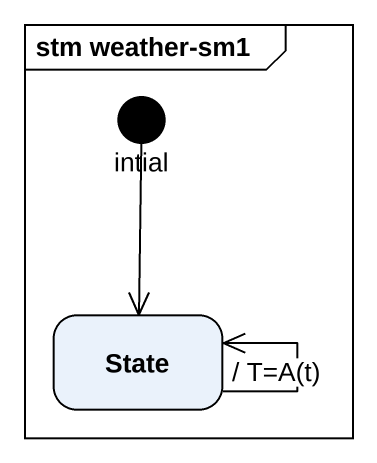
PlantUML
@startuml
mainframe stm weather-sm1
hide empty description
state intial <<start>>
state "State" as State_
intial --> State_
State_ --> State_ : / T=A(t)
@enduml
